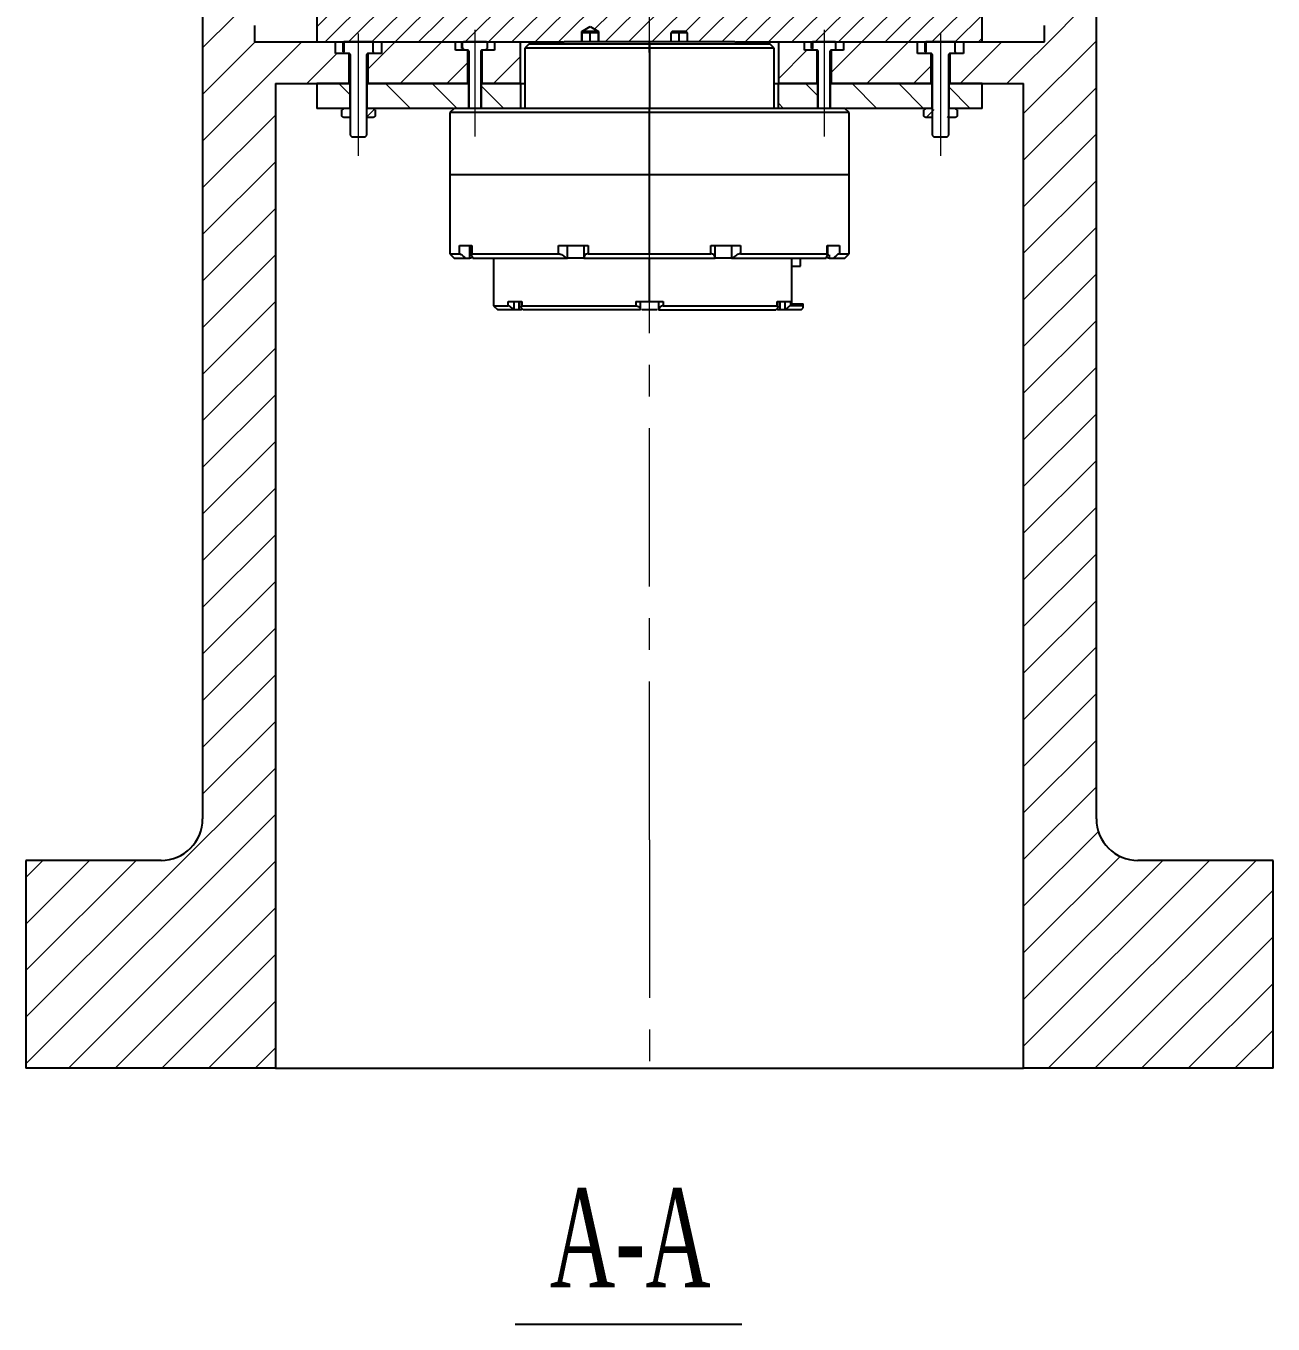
# Model space of a CAD drawing. Header units: millimetres. Extents: x 2 to 1187, y 2 to 839.
# Drawn here: x 627.4 to 747.4, y 493.3 to 618.3 of the extents above; entities that cross this region are included whole.
import ezdxf

# ---------------------------------------------------------------- set-up
doc = ezdxf.new("R2010")
doc.units = ezdxf.units.MM
doc.linetypes.add('CENTERX2', pattern=[20.32, 12.7, -2.54, 2.54, -2.54])
doc.styles.add('SLDTEXTSTYLE2', font='TXT', dxfattribs={"width": 0.605, "bigfont": 'bigfont'})

# ---------------------------------------------------------------- blocks, each defined once
blk = doc.blocks.new('SW_HATCH_0')
at = {"color": 0, "linetype": 'Continuous', "lineweight": 18}
for p, q in [((-0.66, 256.76), (-0.54, 256.64)), ((3.83, 256.76), (3.95, 256.64)), ((8.32, 256.76), (8.44, 256.64)), ((12.81, 256.76), (12.93, 256.64)), ((17.3, 256.76), (17.42, 256.64)), ((53.22, 256.76), (53.34, 256.64)), ((57.71, 256.76), (57.83, 256.64)), ((62.2, 256.76), (62.32, 256.64)), ((66.69, 256.76), (66.81, 256.64)), ((71.18, 256.76), (71.3, 256.64)), ((-7, 254.11), (-6.88, 253.99)), ((19.88, 254.18), (20, 254.06)), ((52, 253.49), (52.12, 253.37)), ((78.88, 253.55), (79, 253.43)), ((6.13, 250.84), (4, 248.71)), ((8.37, 250.84), (5.57, 248.04)), ((10.1, 250.33), (7.82, 248.04)), ((12.86, 250.84), (11.48, 249.45)), ((15.11, 250.84), (12, 247.73)), ((17.35, 250.84), (12.14, 245.63)), ((19.6, 250.84), (12.47, 243.72)), ((23.42, 250.64), (26, 248.06)), ((26.53, 251.04), (26.41, 250.92)), ((31.02, 251.04), (30.9, 250.92)), ((35.51, 251.04), (35.39, 250.92)), ((36.49, 251.04), (36.61, 250.92)), ((40.98, 251.04), (41.1, 250.92)), ((45.47, 251.04), (45.59, 250.92)), ((46.06, 250.44), (49.88, 246.63)), ((53.27, 250.84), (52, 249.57)), ((55.52, 250.84), (52, 247.32)), ((57.76, 250.84), (52, 245.08)), ((60.01, 250.84), (52, 242.83)), ((62.25, 250.84), (52, 240.59)), ((64.5, 250.84), (62.87, 249.21)), ((66.74, 250.84), (63.94, 248.04)), ((-7, 249.62), (-6.88, 249.5)), ((20, 249), (14.52, 243.52)), ((68, 249.85), (66.19, 248.04)), ((78.88, 249.06), (79, 248.94)), ((-14.39, 248.04), (-14.27, 247.92)), ((-9.9, 248.04), (-9.78, 247.92)), ((10.61, 248.59), (10.06, 248.04)), ((22.12, 247.45), (24.93, 244.64)), ((20, 246.75), (16.77, 243.52)), ((22.12, 246.63), (22, 246.51)), ((49.88, 246.63), (49.98, 246.52)), ((60, 246.34), (52, 238.34)), ((-16, 245.15), (-15.88, 245.03)), ((46, 246.02), (47.38, 244.64)), ((6.06, 244.04), (5.66, 243.64)), ((10.55, 244.04), (10.15, 243.64)), ((19.2, 243.71), (19.01, 243.52)), ((60, 244.1), (52, 236.1)), ((78.88, 244.57), (79, 244.45)), ((12.42, 243.66), (12.28, 243.52)), ((22.12, 242.96), (26, 239.08)), ((25.9, 243.67), (26, 243.57)), ((48.58, 243.44), (49.88, 242.14)), ((-17.38, 242.04), (-17.26, 241.92)), ((4.06, 242.04), (3.6, 241.58)), ((8.55, 242.04), (7.55, 241.04)), ((17.65, 242.16), (12, 236.51)), ((15.41, 242.16), (12, 238.75)), ((13.16, 242.16), (12, 241)), ((19.2, 241.46), (13.18, 235.44)), ((22.12, 242.14), (22, 242.02)), ((46, 241.53), (49.88, 237.65)), ((49.88, 242.14), (50, 242.02)), ((59.71, 241.56), (53.59, 235.44)), ((-20, 240.17), (-19.88, 240.05)), ((20, 240.02), (15.42, 235.44)), ((78.88, 240.08), (79, 239.96)), ((20, 237.77), (17.67, 235.44)), ((22.12, 237.65), (22, 237.53)), ((22.12, 238.47), (26.47, 234.12)), ((49.88, 237.65), (50, 237.53)), ((58.85, 238.45), (55.83, 235.44)), ((46, 237.04), (49.88, 233.16)), ((60, 237.36), (59.42, 236.78)), ((-20, 235.68), (-19.88, 235.56)), ((12.8, 235.06), (12.78, 235.04)), ((20, 235.53), (19.91, 235.44)), ((29.04, 236.04), (33.04, 232.04)), ((33.53, 236.04), (35.39, 234.18)), ((38.02, 236.04), (42.02, 232.04)), ((42.51, 236.04), (46.51, 232.04)), ((78.88, 235.59), (79, 235.47)), ((22.12, 233.98), (24.06, 232.04)), ((12.8, 232.82), (10.02, 230.04)), ((27.27, 233.32), (28.55, 232.04)), ((36.61, 232.96), (37.53, 232.04)), ((16.51, 232.04), (14.51, 230.04)), ((21, 232.04), (19, 230.04)), ((25.49, 232.04), (23.49, 230.04)), ((29.98, 232.04), (27.98, 230.04)), ((34.47, 232.04), (32.47, 230.04)), ((38.96, 232.04), (36.96, 230.04)), ((43.45, 232.04), (41.45, 230.04)), ((47.94, 232.04), (45.94, 230.04)), ((52.43, 232.04), (50.43, 230.04)), ((56.92, 232.04), (54.92, 230.04)), ((-20, 231.19), (-19.88, 231.07)), ((60, 230.62), (59.41, 230.04)), ((78.88, 231.1), (79, 230.98)), ((-20, 226.7), (-19.88, 226.58)), ((78.88, 226.61), (79, 226.49)), ((-20, 222.21), (-19.88, 222.09)), ((11, 222.04), (10.1, 221.14)), ((15.49, 222.04), (13.49, 220.04)), ((19.98, 222.04), (17.98, 220.04)), ((24.47, 222.04), (23.63, 221.19)), ((28.96, 222.04), (26.96, 220.04)), ((33.45, 222.04), (31.45, 220.04)), ((37.94, 222.04), (35.94, 220.04)), ((42.43, 222.04), (40.43, 220.04)), ((46.92, 222.04), (44.92, 220.04)), ((51.41, 222.04), (49.41, 220.04)), ((55.9, 222.04), (53.9, 220.04)), ((60, 221.64), (58.39, 220.04)), ((78.88, 222.12), (79, 222)), ((27.08, 220.04), (37.08, 210.04)), ((31.57, 220.04), (41.57, 210.04)), ((36.06, 220.04), (47.46, 208.64)), ((40.55, 220.04), (49.88, 210.71)), ((45.04, 220.04), (49.88, 215.2)), ((49.53, 220.04), (49.88, 219.69)), ((12.8, 219.35), (12.49, 219.04)), ((23.12, 219.5), (32.59, 210.04)), ((-20, 217.72), (-19.88, 217.6)), ((78.88, 217.63), (79, 217.51)), ((12.74, 217.04), (12, 216.3)), ((16.83, 216.64), (12, 211.81)), ((14.58, 216.64), (12, 214.06)), ((19.07, 216.64), (12.35, 209.92)), ((57.24, 216.64), (52, 211.4)), ((54.99, 216.64), (52, 213.64)), ((52.75, 216.64), (52, 215.89)), ((59.49, 216.64), (59.2, 216.35)), ((20, 215.32), (14.6, 209.92)), ((22.12, 215.2), (22, 215.08)), ((22.12, 216.01), (28.1, 210.04)), ((49.88, 215.2), (50, 215.08)), ((58.89, 216.04), (52, 209.15)), ((60, 214.91), (52, 206.91)), ((-20, 213.23), (-19.88, 213.11)), ((20, 213.08), (16.84, 209.92)), ((60, 212.66), (52, 204.66)), ((78.88, 213.14), (79, 213.02)), ((22.12, 211.52), (25.01, 208.64)), ((-16.93, 210.16), (-16.81, 210.04)), ((4.49, 211.04), (3.6, 210.15)), ((8.98, 211.04), (7.98, 210.04)), ((19.2, 210.03), (19.09, 209.92)), ((22.12, 210.71), (22, 210.59)), ((49.88, 210.71), (50, 210.59)), ((60, 210.42), (52, 202.42)), ((-16, 209.23), (-15.88, 209.11)), ((7.69, 209.75), (6.68, 208.73)), ((12.14, 209.71), (11.11, 208.67)), ((12.25, 209.82), (12.17, 209.74)), ((16.68, 209.76), (15.67, 208.75)), ((6.38, 208.44), (5.98, 208.04)), ((10.87, 208.44), (10.47, 208.04)), ((17.73, 208.56), (12, 202.83)), ((15.48, 208.56), (12, 205.08)), ((13.24, 208.56), (12, 207.32)), ((19.2, 207.79), (12, 200.59)), ((19.98, 208.57), (19.55, 208.14)), ((25.93, 207.72), (26, 207.64)), ((60, 208.17), (52, 200.17)), ((78.88, 208.65), (79, 208.53)), ((20, 206.34), (12, 198.34)), ((22.12, 206.22), (22, 206.1)), ((22.12, 207.03), (26, 203.15)), ((48.66, 207.44), (49.88, 206.22)), ((49.88, 206.22), (50, 206.1)), ((46, 205.61), (49.86, 201.74)), ((60, 205.93), (52, 197.93)), ((-16, 204.74), (-15.88, 204.62)), ((-15.42, 204.16), (-15.3, 204.04)), ((-10.93, 204.16), (-10.81, 204.04)), ((20, 204.1), (12, 196.1)), ((78.88, 204.16), (79, 204.04)), ((22.12, 202.54), (23.22, 201.44)), ((60, 203.68), (52, 195.68)), ((20, 201.85), (12, 193.85)), ((22.12, 201.73), (22, 201.61)), ((49.88, 201.73), (50, 201.61)), ((60, 201.44), (52, 193.44)), ((-7, 200.23), (-6.88, 200.11)), ((26.04, 201.16), (25.92, 201.04)), ((30.53, 201.16), (30.41, 201.04)), ((35.02, 201.16), (34.9, 201.04)), ((36.98, 201.16), (37.1, 201.04)), ((41.47, 201.16), (41.59, 201.04)), ((45.96, 201.16), (46.08, 201.04)), ((20, 199.61), (12, 191.61)), ((60, 199.19), (52, 191.19)), ((78.88, 199.67), (79, 199.55)), ((20, 197.36), (12, 189.36)), ((60, 196.95), (52, 188.95)), ((-7, 195.74), (-6.88, 195.62)), ((20, 195.11), (12, 187.11)), ((78.88, 195.18), (79, 195.06)), ((60, 194.7), (52, 186.7)), ((20, 192.87), (12, 184.87)), ((60, 192.46), (52, 184.46)), ((-7, 191.25), (-6.88, 191.13)), ((20, 190.62), (12, 182.62)), ((60, 190.21), (52, 182.21)), ((78.88, 190.69), (79, 190.57)), ((20, 188.38), (12, 180.38)), ((60, 187.97), (52, 179.97)), ((-7, 186.76), (-6.88, 186.64)), ((20, 186.13), (12, 178.13)), ((60, 185.72), (52, 177.72)), ((78.88, 186.2), (79, 186.08)), ((20, 183.89), (4, 167.89)), ((60, 183.48), (48, 171.48)), ((-7, 182.27), (-6.88, 182.15)), ((20, 181.64), (2, 163.64)), ((60, 181.23), (48, 169.23)), ((78.88, 181.71), (79, 181.59)), ((20, 179.4), (3.44, 162.84)), ((60, 178.99), (48, 166.99)), ((-7, 177.78), (-6.88, 177.66)), ((10.7, 176.84), (4, 170.13)), ((8.46, 176.84), (4, 172.38)), ((6.21, 176.84), (4, 174.62)), ((20, 177.15), (5.69, 162.84)), ((21.93, 176.84), (7.93, 162.84)), ((24.18, 176.84), (22.98, 175.64)), ((28.67, 176.84), (27.47, 175.64)), ((33.16, 176.84), (31.96, 175.64)), ((37.65, 176.84), (36.45, 175.64)), ((42.14, 176.84), (40.94, 175.64)), ((46.63, 176.84), (45.43, 175.64)), ((66.83, 176.84), (48, 158.01)), ((64.59, 176.84), (48, 160.25)), ((62.34, 176.84), (48, 162.5)), ((60.1, 176.84), (48, 164.74)), ((51.12, 176.84), (50, 175.72)), ((78.06, 176.84), (77, 175.78)), ((78.88, 177.22), (79, 177.1)), ((-5, 175.78), (-4.06, 174.84)), ((22.98, 175.64), (10.18, 162.84)), ((68, 175.76), (48, 155.76)), ((49.92, 175.64), (48, 173.72)), ((50, 175.72), (49.92, 175.64)), ((75.77, 175.84), (76.77, 174.84)), ((-4.77, 174.84), (-7, 172.61)), ((24, 174.42), (12.42, 162.84)), ((76.06, 174.84), (76, 174.78)), ((68, 173.52), (57.32, 162.84)), ((79, 173.29), (76, 170.29)), ((24, 172.17), (14.67, 162.84)), ((68, 171.27), (59.57, 162.84)), ((-4, 171.11), (-7, 168.11)), ((24, 169.93), (16, 161.93)), ((68, 169.03), (61.81, 162.84)), ((79, 168.8), (76, 165.8)), ((24, 167.68), (16, 159.68)), ((-4, 166.62), (-7, 163.62)), ((2.95, 166.84), (2, 165.89)), ((68.06, 166.84), (64.06, 162.84)), ((70, 166.54), (66.3, 162.84)), ((24, 165.44), (16, 157.44)), ((70, 164.29), (68.55, 162.84)), ((79, 164.31), (76, 161.31)), ((24, 163.19), (16, 155.19)), ((-4, 162.13), (-7, 159.13)), ((56, 161.52), (48, 153.52)), ((24, 160.95), (16, 152.95)), ((56, 159.27), (48, 151.27)), ((79, 159.82), (76, 156.82)), ((-4, 157.64), (-7, 154.64)), ((24, 158.7), (16, 150.7)), ((24, 156.46), (16, 148.46)), ((56, 157.03), (48, 149.03)), ((79, 155.33), (76, 152.33)), ((24, 154.21), (16, 146.21)), ((56, 154.78), (48, 146.78)), ((-4, 153.15), (-7, 150.15)), ((56, 152.54), (48, 144.54)), ((24, 151.97), (16, 143.97)), ((56, 150.29), (48, 142.29)), ((79, 150.84), (76, 147.84)), ((24, 149.72), (16, 141.72)), ((-4, 148.66), (-7, 145.66)), ((24, 147.48), (16, 139.48)), ((56, 148.05), (48, 140.05)), ((79, 146.35), (76, 143.35)), ((24, 145.23), (16, 137.23)), ((56, 145.8), (48, 137.8)), ((-4, 144.17), (-7, 141.17)), ((24, 142.99), (16, 134.99)), ((56, 143.56), (48, 135.56)), ((56, 141.31), (48, 133.31)), ((79, 141.86), (76, 138.86)), ((24, 140.74), (16, 132.74)), ((-4, 139.68), (-7, 136.68)), ((56, 139.07), (48, 131.07)), ((24, 138.5), (16, 130.5)), ((24, 136.25), (16, 128.25)), ((56, 136.82), (48, 128.82)), ((79, 137.37), (76, 134.37)), ((-4, 135.19), (-7, 132.19)), ((24, 134.01), (16, 126.01)), ((56, 134.58), (48, 126.58)), ((79, 132.88), (76, 129.88)), ((24, 131.76), (16, 123.76)), ((56, 132.33), (48, 124.33)), ((-4, 130.7), (-7, 127.7)), ((56, 130.09), (48, 122.09)), ((24, 129.52), (16, 121.52)), ((56, 127.84), (48, 119.84)), ((79, 128.39), (76, 125.39)), ((24, 127.27), (16, 119.27)), ((-4, 126.21), (-7, 123.21)), ((24, 125.03), (16, 117.03)), ((56, 125.6), (48, 117.6)), ((79, 123.9), (76, 120.9)), ((24, 122.78), (16, 114.78)), ((56, 123.35), (48, 115.35)), ((-4, 121.72), (-7, 118.72)), ((24, 120.54), (16, 112.54)), ((56, 121.11), (48, 113.11)), ((56, 118.86), (48, 110.86)), ((79, 119.41), (76, 116.41)), ((24, 118.29), (4, 98.29)), ((-4, 117.23), (-7, 114.23)), ((56, 116.62), (48, 108.62)), ((24, 116.05), (4.79, 96.84)), ((24, 113.8), (7.04, 96.84)), ((56, 114.37), (48, 106.37)), ((79, 114.92), (76, 111.92)), ((-4, 112.74), (-7, 109.74)), ((24, 111.56), (9.28, 96.84)), ((56, 112.13), (40.71, 96.84)), ((4.92, 110.44), (2, 107.52)), ((2.68, 110.44), (2, 109.76)), ((7.17, 110.44), (3.17, 106.44)), ((13.9, 110.44), (4, 100.54)), ((11.66, 110.44), (4, 102.78)), ((9.41, 110.44), (4, 105.03)), ((56.56, 110.44), (42.96, 96.84)), ((58.8, 110.44), (45.2, 96.84)), ((61.05, 110.44), (47.45, 96.84)), ((63.29, 110.44), (49.69, 96.84)), ((65.54, 110.44), (51.94, 96.84)), ((67.78, 110.44), (54.18, 96.84)), ((70, 110.41), (56.43, 96.84)), ((79, 110.43), (76, 107.43)), ((24, 109.31), (11.53, 96.84)), ((-4, 108.25), (-5.2, 107.06)), ((70, 108.17), (68.27, 106.44)), ((-6, 106.26), (-7, 105.25)), ((24, 107.07), (13.77, 96.84)), ((68, 106.17), (58.67, 96.84)), ((79, 105.94), (76, 102.94)), ((-4, 103.76), (-7, 100.76)), ((24.02, 104.84), (16.02, 96.84)), ((26.26, 104.84), (18.26, 96.84)), ((28.51, 104.84), (20.51, 96.84)), ((30.75, 104.84), (22.75, 96.84)), ((33, 104.84), (25, 96.84)), ((35.24, 104.84), (27.24, 96.84)), ((37.49, 104.84), (30.72, 98.07)), ((39.73, 104.84), (31.73, 96.84)), ((41.98, 104.84), (33.98, 96.84)), ((44.22, 104.84), (36.22, 96.84)), ((46.47, 104.84), (39.47, 97.84)), ((68, 103.92), (60.92, 96.84)), ((68, 101.68), (63.16, 96.84)), ((79, 101.45), (76, 98.45)), ((-4, 99.27), (-7, 96.27)), ((68, 99.43), (65.41, 96.84)), ((75.99, 98.44), (70.39, 92.84)), ((2.55, 96.84), (-7, 87.29)), ((-1.94, 96.84), (-7, 91.78)), ((11.53, 96.84), (8.9, 94.21)), ((16.02, 96.84), (12.02, 92.84)), ((56.43, 96.84), (53.48, 93.89)), ((60.92, 96.84), (56.92, 92.84)), ((69.9, 96.84), (65.9, 92.84)), ((68, 97.19), (67.65, 96.84)), ((79, 96.96), (72, 89.96)), ((5.92, 95.72), (3.04, 92.84)), ((23.6, 95.44), (21, 92.84)), ((51.14, 96.04), (48.4, 93.3)), ((18.52, 94.85), (16.51, 92.84)), ((63.1, 94.53), (61.41, 92.84)), ((6.1, 92.84), (7.2, 91.74)), ((10.59, 92.84), (12.99, 90.44)), ((15.08, 92.84), (17.48, 90.44)), ((19.8, 92.61), (21.97, 90.44)), ((51, 92.84), (52.2, 91.64)), ((55.49, 92.84), (57.89, 90.44)), ((59.98, 92.84), (62.38, 90.44)), ((64.8, 92.51), (66.87, 90.44)), ((79, 92.47), (72, 85.47)), ((4, 90.45), (4.01, 90.44)), ((9.54, 90.36), (8.76, 89.59)), ((48.4, 90.95), (48.91, 90.44)), ((63.34, 90.28), (62.62, 89.56)), ((0, 89.8), (-7, 82.8)), ((79, 87.98), (72, 80.98)), ((0, 85.31), (-7, 78.31)), ((79, 83.49), (72, 76.49)), ((0, 80.82), (-7, 73.82)), ((79, 79), (72, 72)), ((0, 76.33), (-7, 69.33)), ((79, 74.51), (72, 67.51)), ((0, 71.84), (-7, 64.84)), ((79, 70.02), (72, 63.02)), ((0, 67.35), (-7, 60.35)), ((79, 65.53), (72, 58.53)), ((0, 62.86), (-7, 55.86)), ((79, 61.04), (72, 54.04)), ((0, 58.37), (-7, 51.37)), ((79, 56.55), (72, 49.55)), ((0, 53.88), (-7, 46.88)), ((79, 52.06), (72, 45.06)), ((0, 49.39), (-7, 42.39)), ((79, 47.57), (72, 40.57)), ((0, 44.9), (-7, 37.9)), ((79, 43.08), (72, 36.08)), ((0, 40.41), (-7, 33.41)), ((79, 38.59), (72, 31.59)), ((0, 35.92), (-7, 28.92)), ((79, 34.1), (72, 27.1)), ((0, 31.43), (-7, 24.43)), ((79, 29.61), (72, 22.61)), ((0, 26.94), (-24, 2.94)), ((79, 25.12), (72, 18.12)), ((0, 22.45), (-24, -1.55)), ((79.19, 20.82), (72, 13.63)), ((-13.39, 18.04), (-24, 7.43)), ((-17.88, 18.04), (-24, 11.92)), ((-22.37, 18.04), (-24, 16.41)), ((0, 17.96), (-19.92, -1.96)), ((81.29, 18.42), (72, 9.14)), ((89.88, 18.04), (72, 0.16)), ((85.39, 18.04), (72, 4.65)), ((94.37, 18.04), (74.37, -1.96)), ((96, 15.18), (78.86, -1.96)), ((0, 13.47), (-15.43, -1.96)), ((96, 10.69), (83.35, -1.96)), ((0, 8.98), (-10.94, -1.96)), ((96, 6.2), (87.84, -1.96)), ((0, 4.49), (-6.45, -1.96)), ((96, 1.71), (92.33, -1.96)), ((0, 0), (-1.96, -1.96))]:
    blk.add_line(p, q, dxfattribs=at)

msp = doc.modelspace()

# ---------------------------------------------------------------- linework, layer by layer
at = {"color": 7, "linetype": 'Continuous', "lineweight": 25}
for p, q in [((644.404446, 696.764627), (644.404446, 541.964627)), ((730.404446, 541.964627), (730.404446, 696.764627)), ((655.404446, 626.364627), (655.404446, 616.764627)), ((719.404446, 616.764627), (719.404446, 626.364627)), ((649.404446, 618.364627), (649.404446, 616.764627)), ((680.904446, 617.764627), (681.704446, 618.245315)), ((681.024446, 617.764627), (680.904446, 617.644627)), ((680.904446, 616.774627), (680.904446, 617.764627)), ((680.904446, 617.764627), (681.024446, 617.764627)), ((680.904446, 617.644627), (680.904446, 616.764627)), ((681.704446, 618.245315), (682.504446, 617.764627)), ((681.704446, 617.644627), (681.704446, 617.764627)), ((681.704446, 616.764627), (681.704446, 617.644627)), ((682.504446, 617.644627), (682.384446, 617.764627)), ((682.384446, 617.764627), (682.504446, 617.764627)), ((682.504446, 617.764627), (682.504446, 616.774627)), ((682.504446, 616.764627), (682.504446, 617.644627)), ((689.574446, 617.764627), (689.454446, 617.644627)), ((689.454446, 617.644627), (689.454446, 616.764627)), ((690.254446, 617.644627), (690.254446, 617.764627)), ((690.254446, 616.764627), (690.254446, 617.644627)), ((691.054446, 617.644627), (690.934446, 617.764627)), ((691.054446, 616.764627), (691.054446, 617.644627)), ((725.404446, 616.764627), (725.404446, 618.364627)), ((649.404446, 616.764627), (657.177846, 616.764627)), ((655.404446, 616.764627), (679.134442, 616.764627)), ((657.187846, 616.754627), (657.177846, 616.764627)), ((657.187846, 615.644627), (657.187846, 616.754627)), ((657.967634, 616.754627), (657.187846, 616.754627)), ((657.917577, 615.804627), (657.917577, 616.639584)), ((657.994258, 616.758745), (658.004446, 616.764627)), ((657.994258, 616.758745), (657.994258, 615.804627)), ((660.804446, 616.764627), (658.004446, 616.764627)), ((660.804446, 616.764627), (660.814634, 616.758745)), ((660.814634, 615.804627), (660.814634, 616.758745)), ((661.621046, 616.754627), (660.814634, 616.754627)), ((661.631046, 616.764627), (661.621046, 616.754627)), ((661.621046, 616.754627), (661.621046, 615.644627)), ((661.631046, 616.764627), (668.724246, 616.764627)), ((668.734246, 616.754627), (668.724246, 616.764627)), ((668.734246, 615.964627), (668.734246, 616.754627)), ((669.487125, 616.754627), (668.734246, 616.754627)), ((669.33913, 616.666379), (669.390838, 616.699035)), ((669.33913, 616.124627), (669.33913, 616.666379)), ((669.390838, 616.124627), (669.33913, 616.124627)), ((669.390838, 616.699035), (669.504446, 616.764627)), ((669.390838, 616.699035), (669.390838, 616.124627)), ((669.504446, 616.124627), (669.390838, 616.124627)), ((671.704446, 616.764627), (669.504446, 616.764627)), ((669.504446, 615.964627), (669.504446, 616.124627)), ((671.704446, 616.764627), (671.818054, 616.699035)), ((671.818054, 616.124627), (671.704446, 616.124627)), ((671.704446, 616.124627), (671.704446, 615.964627)), ((672.474646, 616.754627), (671.721766, 616.754627)), ((671.818054, 616.124627), (671.818054, 616.699035)), ((672.484646, 616.764627), (672.474646, 616.754627)), ((672.474646, 616.754627), (672.474646, 615.964627)), ((672.484646, 616.764627), (675.004446, 616.764627)), ((675.004446, 612.764627), (675.004446, 616.764627)), ((675.804446, 616.564627), (675.404446, 616.164627)), ((675.404446, 616.164627), (675.404446, 610.364627)), ((679.204446, 616.764627), (679.004446, 616.564627)), ((687.404446, 616.564627), (687.404446, 616.764627)), ((687.404446, 616.564627), (687.404446, 616.164627)), ((687.404446, 615.764627), (687.404446, 616.564627)), ((687.404446, 616.164627), (687.404446, 610.364627)), ((695.804446, 616.564627), (695.604446, 616.764627)), ((695.67445, 616.764627), (719.404446, 616.764627)), ((699.404446, 616.164627), (699.004446, 616.564627)), ((699.404446, 610.364627), (699.404446, 616.164627)), ((699.804446, 616.764627), (699.804446, 612.764627)), ((699.804446, 616.764627), (702.324246, 616.764627)), ((702.334246, 616.754627), (702.324246, 616.764627)), ((703.087125, 616.754627), (702.334246, 616.754627)), ((702.334246, 615.964627), (702.334246, 616.754627)), ((702.992797, 616.666379), (703.077564, 616.749107)), ((702.992797, 616.124627), (702.992797, 616.666379)), ((703.077564, 616.124627), (702.992797, 616.124627)), ((703.077564, 616.749107), (703.104446, 616.764627)), ((703.077564, 616.749107), (703.077564, 616.124627)), ((703.104446, 616.124627), (703.077564, 616.124627)), ((705.304446, 616.764627), (703.104446, 616.764627)), ((703.104446, 615.964627), (703.104446, 616.124627)), ((705.304446, 616.764627), (705.331328, 616.749106)), ((705.331328, 616.124627), (705.304446, 616.124627)), ((705.304446, 616.124627), (705.304446, 615.964627)), ((706.074646, 616.754627), (705.321766, 616.754627)), ((705.331328, 616.124627), (705.331328, 616.749106)), ((706.084646, 616.764627), (706.074646, 616.754627)), ((706.074646, 616.754627), (706.074646, 615.964627)), ((706.084646, 616.764627), (713.177846, 616.764627)), ((713.187846, 616.754627), (713.177846, 616.764627)), ((713.187846, 615.644627), (713.187846, 616.754627)), ((713.967634, 616.754627), (713.187846, 616.754627)), ((713.917577, 615.804627), (713.917577, 616.639584)), ((713.994258, 616.758745), (714.004446, 616.764627)), ((713.994258, 616.758745), (713.994258, 615.804627)), ((716.804446, 616.764627), (714.004446, 616.764627)), ((716.804446, 616.764627), (716.814634, 616.758745)), ((716.814634, 615.804627), (716.814634, 616.758745)), ((717.621046, 616.754627), (716.814634, 616.754627)), ((717.631046, 616.764627), (717.621046, 616.754627)), ((717.621046, 616.754627), (717.621046, 615.644627)), ((717.631046, 616.764627), (725.404446, 616.764627)), ((658.504446, 615.644627), (657.187846, 615.644627)), ((657.994258, 615.804627), (657.917577, 615.804627)), ((658.004446, 615.804627), (657.994258, 615.804627)), ((658.004446, 615.644627), (658.004446, 615.804627)), ((658.524446, 615.644627), (658.004446, 615.644627)), ((658.504446, 612.764627), (658.504446, 615.644627)), ((658.604446, 615.564627), (658.604446, 607.800627)), ((660.204446, 607.800627), (660.204446, 615.564627)), ((660.804446, 615.644627), (660.284446, 615.644627)), ((660.304446, 615.644627), (660.304446, 612.764627)), ((661.621046, 615.644627), (660.304446, 615.644627)), ((660.814634, 615.804627), (660.804446, 615.804627)), ((660.804446, 615.804627), (660.804446, 615.644627)), ((669.924446, 615.964627), (668.734246, 615.964627)), ((669.964446, 615.964627), (669.504446, 615.964627)), ((669.924446, 612.764627), (669.924446, 615.964627)), ((670.004446, 615.924627), (670.004446, 610.364627)), ((671.204446, 610.364627), (671.204446, 615.924627)), ((671.704446, 615.964627), (671.244446, 615.964627)), ((671.284446, 615.964627), (671.284446, 612.764627)), ((672.474646, 615.964627), (671.284446, 615.964627)), ((703.524446, 615.964627), (702.334246, 615.964627)), ((703.564446, 615.964627), (703.104446, 615.964627)), ((703.524446, 612.764627), (703.524446, 615.964627)), ((703.604446, 615.924627), (703.604446, 610.364627)), ((704.804446, 610.364627), (704.804446, 615.924627)), ((705.304446, 615.964627), (704.844446, 615.964627)), ((704.884446, 615.964627), (704.884446, 612.764627)), ((706.074646, 615.964627), (704.884446, 615.964627)), ((714.504446, 615.644627), (713.187846, 615.644627)), ((713.994258, 615.804627), (713.917577, 615.804627)), ((714.004446, 615.804627), (713.994258, 615.804627)), ((714.004446, 615.644627), (714.004446, 615.804627)), ((714.524446, 615.644627), (714.004446, 615.644627)), ((714.504446, 612.764627), (714.504446, 615.644627)), ((714.604446, 615.564627), (714.604446, 607.800627)), ((716.204446, 607.800627), (716.204446, 615.564627)), ((716.804446, 615.644627), (716.284446, 615.644627)), ((716.304446, 615.644627), (716.304446, 612.764627)), ((717.621046, 615.644627), (716.304446, 615.644627)), ((716.814634, 615.804627), (716.804446, 615.804627)), ((716.804446, 615.804627), (716.804446, 615.644627)), ((651.404446, 612.764627), (651.404446, 517.964627)), ((651.404446, 612.764627), (658.504446, 612.764627)), ((655.404446, 612.764627), (655.404446, 610.364627)), ((658.604446, 612.764627), (655.404446, 612.764627)), ((658.604446, 610.374627), (658.604446, 612.764627)), ((660.204446, 612.764627), (660.204446, 610.374627)), ((669.994446, 612.764627), (660.204446, 612.764627)), ((660.304446, 612.764627), (669.924446, 612.764627)), ((670.004446, 612.754627), (669.994446, 612.764627)), ((670.004446, 612.764627), (669.994446, 612.764627)), ((670.004446, 610.364627), (670.004446, 612.754627)), ((671.214446, 612.764627), (671.204446, 612.754627)), ((671.214446, 612.764627), (671.204446, 612.764627)), ((671.204446, 612.754627), (671.204446, 610.364627)), ((675.004446, 612.764627), (671.214446, 612.764627)), ((671.284446, 612.764627), (675.004446, 612.764627)), ((675.004446, 612.764627), (675.004446, 610.364627)), ((675.004446, 612.764627), (675.404446, 612.764627)), ((699.404446, 612.764627), (699.804446, 612.764627)), ((699.804446, 610.364627), (699.804446, 612.764627)), ((703.594446, 612.764627), (699.804446, 612.764627)), ((699.804446, 612.764627), (703.524446, 612.764627)), ((703.604446, 612.754627), (703.594446, 612.764627)), ((703.604446, 612.764627), (703.594446, 612.764627)), ((703.604446, 610.364627), (703.604446, 612.754627)), ((704.814446, 612.764627), (704.804446, 612.754627)), ((704.814446, 612.764627), (704.804446, 612.764627)), ((704.804446, 612.754627), (704.804446, 610.364627)), ((714.604446, 612.764627), (704.814446, 612.764627)), ((704.884446, 612.764627), (714.504446, 612.764627)), ((714.604446, 610.374627), (714.604446, 612.764627)), ((716.204446, 612.764627), (716.204446, 610.374627)), ((719.404446, 612.764627), (716.204446, 612.764627)), ((716.304446, 612.764627), (723.404446, 612.764627)), ((719.404446, 610.364627), (719.404446, 612.764627)), ((723.404446, 517.964627), (723.404446, 612.764627)), ((658.594446, 610.364627), (655.404446, 610.364627)), ((658.004446, 610.364627), (657.787865, 610.239584)), ((657.787865, 609.60967), (657.787865, 610.239584)), ((658.604446, 610.364627), (658.004446, 610.364627)), ((658.594446, 610.364627), (658.604446, 610.374627)), ((658.604446, 610.364627), (658.604446, 610.354467)), ((660.204446, 610.374627), (660.214446, 610.364627)), ((660.204446, 610.354467), (660.204446, 610.364627)), ((660.804446, 610.364627), (660.204446, 610.364627)), ((668.534442, 610.364627), (660.214446, 610.364627)), ((661.021027, 610.239584), (660.804446, 610.364627)), ((661.021027, 610.239584), (661.021027, 609.60967)), ((668.604446, 610.364627), (668.204446, 609.964627)), ((668.204446, 609.964627), (668.204446, 603.964627)), ((687.404446, 609.964627), (687.404446, 610.364627)), ((687.404446, 603.964627), (687.404446, 609.964627)), ((706.604446, 609.964627), (706.204446, 610.364627)), ((714.594446, 610.364627), (706.27445, 610.364627)), ((706.604446, 603.964627), (706.604446, 609.964627)), ((714.004446, 610.364627), (713.787865, 610.239584)), ((713.787865, 609.60967), (713.787865, 610.239584)), ((714.604446, 610.364627), (714.004446, 610.364627)), ((714.594446, 610.364627), (714.604446, 610.374627)), ((714.604446, 610.364627), (714.604446, 610.354467)), ((714.744446, 610.205907), (714.744446, 610.256438)), ((716.204446, 610.374627), (716.214446, 610.364627)), ((716.204446, 610.354467), (716.204446, 610.364627)), ((716.804446, 610.364627), (716.204446, 610.364627)), ((719.404446, 610.364627), (716.214446, 610.364627)), ((717.021027, 610.239584), (716.804446, 610.364627)), ((717.021027, 610.239584), (717.021027, 609.60967)), ((658.004446, 609.484627), (657.787865, 609.60967)), ((658.604446, 609.484627), (658.004446, 609.484627)), ((660.204446, 609.484627), (660.167499, 609.510497)), ((660.804446, 609.484627), (660.204446, 609.484627)), ((661.021027, 609.60967), (660.804446, 609.484627)), ((714.004446, 609.484627), (713.787865, 609.60967)), ((714.604446, 609.484627), (714.004446, 609.484627)), ((716.204446, 609.484627), (716.064446, 609.582656)), ((716.804446, 609.484627), (716.204446, 609.484627)), ((717.021027, 609.60967), (716.804446, 609.484627)), ((658.604446, 607.800627), (658.760446, 607.644627)), ((658.760446, 607.644627), (660.048446, 607.644627)), ((660.048446, 607.644627), (660.204446, 607.800627)), ((714.604446, 607.800627), (714.760446, 607.644627)), ((714.760446, 607.644627), (716.048446, 607.644627)), ((716.048446, 607.644627), (716.204446, 607.800627)), ((668.204455, 603.964627), (668.204455, 596.364626)), ((687.404446, 596.364626), (687.404446, 603.964627)), ((706.604437, 596.364626), (706.604437, 603.964627)), ((668.204455, 596.364626), (668.604451, 595.964627)), ((669.132544, 597.164627), (670.314292, 597.164627)), ((669.132544, 596.364626), (669.132544, 597.164627)), ((670.1115, 595.964627), (670.1115, 597.164627)), ((670.249819, 597.164627), (670.249819, 596.294256)), ((670.314292, 597.164627), (670.314292, 596.364626)), ((678.654227, 597.164627), (681.507221, 597.164627)), ((678.654227, 596.364626), (678.654227, 597.164627)), ((679.524427, 595.964627), (679.524427, 597.164627)), ((681.09457, 597.164627), (681.09457, 595.964627)), ((681.507221, 597.164627), (681.507221, 596.364626)), ((693.30167, 597.164627), (696.154664, 597.164627)), ((693.30167, 596.364626), (693.30167, 597.164627)), ((693.714322, 595.964627), (693.714322, 597.164627)), ((695.284466, 597.164627), (695.284466, 595.964627)), ((696.154664, 597.164627), (696.154664, 596.364626)), ((704.494599, 597.164627), (705.676348, 597.164627)), ((704.494599, 596.364626), (704.494599, 597.164627)), ((704.559073, 596.300464), (704.559073, 597.164627)), ((704.697392, 596.278836), (704.697392, 595.964627)), ((705.676348, 597.164627), (705.676348, 596.364626)), ((706.204441, 595.964627), (706.604437, 596.364626)), ((670.280226, 595.964627), (670.1115, 595.964627)), ((672.404446, 595.964627), (672.404446, 591.364627)), ((687.404446, 591.764627), (687.404446, 595.964627)), ((693.714275, 595.964627), (693.714322, 595.964627)), ((701.108095, 591.564627), (701.108095, 595.964627)), ((701.92444, 595.164627), (701.92444, 595.964627)), ((704.697392, 595.964627), (704.528666, 595.964627)), ((672.404446, 591.364627), (672.804446, 590.964627)), ((673.806551, 591.764627), (675.121619, 591.764627)), ((673.806551, 591.364627), (673.806551, 591.764627)), ((674.369161, 590.964627), (674.369161, 591.764627)), ((674.84009, 591.764627), (674.84009, 590.964627)), ((675.049161, 591.764627), (675.049161, 591.292568)), ((675.121619, 591.764627), (675.121619, 591.364627)), ((686.089377, 591.764627), (686.089377, 591.364627)), ((686.089377, 591.764627), (687.404446, 591.764627)), ((686.524446, 590.964627), (686.524446, 591.764627)), ((687.404446, 591.764627), (688.719514, 591.764627)), ((688.284446, 591.764627), (688.284446, 590.964627)), ((688.719514, 591.764627), (688.719514, 591.364627)), ((699.687273, 591.764627), (701.002341, 591.764627)), ((699.687273, 591.364627), (699.687273, 591.764627)), ((699.759731, 591.292553), (699.759731, 591.764627)), ((699.968802, 590.964627), (699.968802, 591.764627)), ((700.439731, 591.764627), (700.439731, 590.964627)), ((701.002341, 591.364627), (701.002341, 591.764627)), ((702.004446, 590.964627), (702.204446, 591.164627)), ((702.204446, 591.364627), (702.204446, 591.564627)), ((702.204446, 591.164627), (702.204446, 591.364627)), ((674.369161, 590.964627), (674.342972, 590.964627)), ((674.84009, 590.964627), (674.369161, 590.964627)), ((686.524446, 590.964627), (686.523349, 590.964627)), ((688.284446, 590.964627), (688.285543, 590.964627)), ((699.968802, 590.964627), (699.724822, 590.964627)), ((700.439731, 590.964627), (699.968802, 590.964627)), ((700.46592, 590.964627), (700.439731, 590.964627)), ((627.404446, 537.964627), (627.404446, 517.964627)), ((640.404446, 537.964627), (627.404446, 537.964627)), ((747.404446, 537.964627), (734.404446, 537.964627)), ((747.404446, 517.964627), (747.404446, 537.964627)), ((651.404446, 517.964627), (627.404446, 517.964627)), ((651.404446, 517.964627), (723.404446, 517.964627)), ((747.404446, 517.964627), (723.404446, 517.964627))]:
    msp.add_line(p, q, dxfattribs=at)
at = {"color": 7, "linetype": 'CENTERX2', "lineweight": 18, "ltscale": 1.2}
for p, q in [((687.404446, 539.964627), (687.404446, 696.764627)), ((659.404446, 605.800627), (659.404446, 617.564627)), ((670.604446, 617.924627), (670.604446, 607.676827)), ((704.204446, 617.924627), (704.204446, 607.676827)), ((715.404446, 617.564627), (715.404446, 605.800627)), ((687.404446, 539.964627), (687.404446, 515.964627))]:
    msp.add_line(p, q, dxfattribs=at)
at = {"color": 7, "linetype": 'Continuous', "lineweight": 25}
for centre, radius, start, end in [((658.524446, 615.564627), 0.08, 0, 90), ((660.284446, 615.564627), 0.08, 90, 180), ((669.964446, 615.924627), 0.04, 0, 90), ((671.244446, 615.924627), 0.04, 90, 180), ((703.564446, 615.924627), 0.04, 0, 90), ((704.844446, 615.924627), 0.04, 90, 180), ((714.524446, 615.564627), 0.08, 0, 90), ((716.284446, 615.564627), 0.08, 90, 180), ((640.404446, 541.964627), 4, 270, 0), ((734.404446, 541.964627), 4, 180, 270)]:
    msp.add_arc(centre, radius, start, end, dxfattribs=at)
for points in [[(681.704446, 617.644627), (681.599616, 617.644627), (681.389957, 617.644627), (681.125521, 617.644627), (680.940522, 617.644627), (680.916471, 617.644627), (680.904446, 617.644627)], [(681.704446, 617.764627), (681.615341, 617.764627), (681.43713, 617.764627), (681.21236, 617.764627), (681.05511, 617.764627), (681.034667, 617.764627), (681.024446, 617.764627)], [(682.384446, 617.764627), (682.374224, 617.764627), (682.353781, 617.764627), (682.196532, 617.764627), (681.971761, 617.764627), (681.793551, 617.764627), (681.704446, 617.764627)], [(682.504446, 617.644627), (682.492421, 617.644627), (682.46837, 617.644627), (682.283371, 617.644627), (682.018935, 617.644627), (681.809276, 617.644627), (681.704446, 617.644627)], [(690.254446, 617.644627), (690.149616, 617.644627), (689.939957, 617.644627), (689.675521, 617.644627), (689.490522, 617.644627), (689.466471, 617.644627), (689.454446, 617.644627)], [(690.254446, 617.764627), (690.165341, 617.764627), (689.98713, 617.764627), (689.76236, 617.764627), (689.60511, 617.764627), (689.584667, 617.764627), (689.574446, 617.764627)], [(690.934446, 617.764627), (690.924224, 617.764627), (690.903782, 617.764627), (690.746532, 617.764627), (690.521761, 617.764627), (690.343551, 617.764627), (690.254446, 617.764627)], [(691.054446, 617.644627), (691.042421, 617.644627), (691.01837, 617.644627), (690.833371, 617.644627), (690.568935, 617.644627), (690.359276, 617.644627), (690.254446, 617.644627)], [(687.404446, 616.164627), (686.619052, 616.164627), (685.048264, 616.164627), (682.782671, 616.164627), (680.694521, 616.164627), (678.864866, 616.164627), (677.361005, 616.164627), (676.251979, 616.164627), (675.538428, 616.164627), (675.449106, 616.164627), (675.404446, 616.164627)], [(687.404446, 616.564627), (686.645232, 616.564627), (685.126803, 616.564627), (682.93673, 616.564627), (680.918185, 616.564627), (679.149518, 616.564627), (677.695786, 616.564627), (676.623728, 616.564627), (675.933961, 616.564627), (675.847618, 616.564627), (675.804446, 616.564627)], [(687.404446, 616.764627), (686.86776, 616.764627), (685.794388, 616.764627), (684.246233, 616.764627), (682.81933, 616.764627), (681.569066, 616.764627), (680.541428, 616.764627), (679.783594, 616.764627), (679.296, 616.764627), (679.234964, 616.764627), (679.204446, 616.764627)], [(695.604446, 616.764627), (695.573928, 616.764627), (695.512892, 616.764627), (695.025298, 616.764627), (694.267464, 616.764627), (693.239826, 616.764627), (691.989562, 616.764627), (690.562659, 616.764627), (689.014504, 616.764627), (687.941132, 616.764627), (687.404446, 616.764627)], [(699.004446, 616.564627), (698.961274, 616.564627), (698.87493, 616.564627), (698.185164, 616.564627), (697.113106, 616.564627), (695.659374, 616.564627), (693.890707, 616.564627), (691.872162, 616.564627), (689.682089, 616.564627), (688.16366, 616.564627), (687.404446, 616.564627)], [(699.404446, 616.164627), (699.359785, 616.164627), (699.270464, 616.164627), (698.556913, 616.164627), (697.447887, 616.164627), (695.944026, 616.164627), (694.114371, 616.164627), (692.026221, 616.164627), (689.760628, 616.164627), (688.18984, 616.164627), (687.404446, 616.164627)], [(687.404446, 609.964627), (686.566689, 609.964627), (684.891176, 609.964627), (682.420909, 609.964627), (680.035911, 609.964627), (677.776993, 609.964627), (675.682794, 609.964627), (673.789189, 609.964627), (672.128423, 609.964627), (670.729488, 609.964627), (669.614173, 609.964627), (668.809574, 609.964627), (668.299552, 609.964627), (668.236148, 609.964627), (668.204446, 609.964627)], [(687.404446, 610.364627), (686.584143, 610.364627), (684.943536, 610.364627), (682.524733, 610.364627), (680.189422, 610.364627), (677.977565, 610.364627), (675.926995, 610.364627), (674.07284, 610.364627), (672.446674, 610.364627), (671.076883, 610.364627), (669.984804, 610.364627), (669.196967, 610.364627), (668.697571, 610.364627), (668.635487, 610.364627), (668.604446, 610.364627)], [(706.204446, 610.364627), (706.173404, 610.364627), (706.111321, 610.364627), (705.611925, 610.364627), (704.824088, 610.364627), (703.732009, 610.364627), (702.362218, 610.364627), (700.736052, 610.364627), (698.881897, 610.364627), (696.831327, 610.364627), (694.61947, 610.364627), (692.284159, 610.364627), (689.865356, 610.364627), (688.224749, 610.364627), (687.404446, 610.364627)], [(706.604446, 609.964627), (706.572744, 609.964627), (706.50934, 609.964627), (705.999318, 609.964627), (705.194719, 609.964627), (704.079404, 609.964627), (702.680469, 609.964627), (701.019703, 609.964627), (699.126098, 609.964627), (697.031899, 609.964627), (694.772981, 609.964627), (692.387983, 609.964627), (689.917716, 609.964627), (688.242203, 609.964627), (687.404446, 609.964627)], [(687.404446, 603.964627), (686.56669, 603.964627), (684.891177, 603.964627), (682.420911, 603.964627), (680.035914, 603.964627), (677.776997, 603.964627), (675.6828, 603.964627), (673.789195, 603.964627), (672.12843, 603.964627), (670.729496, 603.964627), (669.614181, 603.964627), (668.809582, 603.964627), (668.299561, 603.964627), (668.236157, 603.964627), (668.204455, 603.964627)], [(706.604437, 603.964627), (706.572735, 603.964627), (706.509331, 603.964627), (705.999309, 603.964627), (705.194711, 603.964627), (704.079396, 603.964627), (702.680462, 603.964627), (701.019696, 603.964627), (699.126092, 603.964627), (697.031895, 603.964627), (694.772978, 603.964627), (692.387981, 603.964627), (689.917715, 603.964627), (688.242202, 603.964627), (687.404446, 603.964627)], [(668.204455, 596.364626), (668.243835, 596.364626), (668.322594, 596.364626), (668.862561, 596.364626), (669.132544, 596.364626)], [(670.314292, 596.364626), (670.809527, 596.364626), (671.799996, 596.364626), (673.780266, 596.364626), (676.04695, 596.364626), (677.785134, 596.364626), (678.654227, 596.364626)], [(681.507221, 596.364626), (682.471946, 596.364626), (684.401396, 596.364626), (686.403429, 596.364626), (687.404446, 596.364626)], [(687.404446, 596.364626), (688.405462, 596.364626), (690.407495, 596.364626), (692.336945, 596.364626), (693.30167, 596.364626)], [(696.154664, 596.364626), (697.023756, 596.364626), (698.761941, 596.364626), (701.028625, 596.364626), (703.008895, 596.364626), (703.999364, 596.364626), (704.494599, 596.364626)], [(705.676348, 596.364626), (705.946331, 596.364626), (706.486297, 596.364626), (706.565057, 596.364626), (706.604437, 596.364626)], [(668.604451, 595.964627), (668.650892, 595.964627), (668.743774, 595.964627), (669.377898, 595.964627), (669.694961, 595.964627)], [(669.694961, 595.964627), (669.733127, 595.964627), (669.809461, 595.964627), (669.919897, 595.964627), (670.023495, 595.964627), (670.082165, 595.964627), (670.1115, 595.964627)], [(670.420226, 595.964627), (670.927805, 595.964627), (671.942963, 595.964627), (674.054547, 595.964627), (676.503901, 595.964627), (678.397081, 595.964627), (679.343671, 595.964627)], [(679.343671, 595.964627), (679.369523, 595.964627), (679.421227, 595.964627), (679.476341, 595.964627), (679.514106, 595.964627), (679.520986, 595.964627), (679.524427, 595.964627)], [(681.094618, 595.964627), (682.12287, 595.964627), (684.179376, 595.964627), (687.404446, 595.964627), (690.629516, 595.964627), (692.686022, 595.964627), (693.714275, 595.964627)], [(695.284466, 595.964627), (695.287906, 595.964627), (695.294786, 595.964627), (695.332551, 595.964627), (695.387665, 595.964627), (695.439369, 595.964627), (695.465221, 595.964627)], [(695.465221, 595.964627), (696.411811, 595.964627), (698.304991, 595.964627), (700.754345, 595.964627), (702.865929, 595.964627), (703.881087, 595.964627), (704.388666, 595.964627)], [(704.697392, 595.964627), (704.726727, 595.964627), (704.785397, 595.964627), (704.888995, 595.964627), (704.999431, 595.964627), (705.075764, 595.964627), (705.113931, 595.964627)], [(705.113931, 595.964627), (705.430994, 595.964627), (706.065118, 595.964627), (706.158, 595.964627), (706.204441, 595.964627)], [(672.404446, 591.364627), (672.421438, 591.364627), (672.455421, 591.364627), (672.734208, 591.364627), (673.162746, 591.364627), (673.591949, 591.364627), (673.806551, 591.364627)], [(675.121619, 591.364627), (675.44836, 591.364627), (676.101843, 591.364627), (677.255138, 591.364627), (678.518332, 591.364627), (679.889731, 591.364627), (681.349418, 591.364627), (682.881413, 591.364627), (684.465875, 591.364627), (685.54821, 591.364627), (686.089377, 591.364627)], [(688.719514, 591.364627), (689.260682, 591.364627), (690.343017, 591.364627), (691.927479, 591.364627), (693.459474, 591.364627), (694.91916, 591.364627), (696.29056, 591.364627), (697.553754, 591.364627), (698.707049, 591.364627), (699.360532, 591.364627), (699.687273, 591.364627)], [(702.204446, 591.364627), (702.070425, 591.364627), (701.802382, 591.364627), (701.269021, 591.364627), (701.002341, 591.364627)], [(701.108095, 591.564627), (701.349283, 591.564627), (701.83166, 591.564627), (702.080184, 591.564627), (702.204446, 591.564627)], [(674.342972, 590.964627), (674.107833, 590.964627), (673.637554, 590.964627), (673.166907, 590.964627), (672.86051, 590.964627), (672.823134, 590.964627), (672.804446, 590.964627)], [(686.523349, 590.964627), (685.961938, 590.964627), (684.839117, 590.964627), (683.192426, 590.964627), (681.60125, 590.964627), (680.088262, 590.964627), (678.672376, 590.964627), (677.376614, 590.964627), (676.203461, 590.964627), (675.550533, 590.964627), (675.224069, 590.964627)], [(688.285543, 590.964627), (688.846954, 590.964627), (689.969775, 590.964627), (691.616465, 590.964627), (693.207642, 590.964627), (694.72063, 590.964627), (696.136516, 590.964627), (697.432277, 590.964627), (698.605431, 590.964627), (699.258359, 590.964627), (699.584822, 590.964627)], [(702.004446, 590.964627), (701.985758, 590.964627), (701.948381, 590.964627), (701.641985, 590.964627), (701.171338, 590.964627), (700.701059, 590.964627), (700.46592, 590.964627)]]:
    msp.add_open_spline(points, degree=3, dxfattribs=at)
for points, knots in [([(657.917577, 616.639584), (657.923836, 616.654201), (657.948915, 616.712771), (657.974819, 616.739035), (657.994258, 616.758745)], [0, 0, 0, 0, 0.2495653432, 1, 1, 1, 1]), ([(713.917577, 616.639584), (713.923836, 616.654201), (713.948915, 616.712771), (713.974819, 616.739035), (713.994258, 616.758745)], [0, 0, 0, 0, 0.2495651991, 1, 1, 1, 1]), ([(669.132544, 596.364626), (669.144331, 596.362848), (669.168433, 596.359212), (669.244597, 596.323551), (669.364451, 596.245699), (669.528254, 596.115767), (669.635776, 596.018285), (669.694961, 595.964627)], [0, 0, 0, 0, 0.1142717217, 0.2336664902, 0.4962818459, 0.7227324024, 1, 1, 1, 1]), ([(670.314292, 596.364626), (670.30015, 596.362732), (670.271453, 596.358889), (670.24445, 596.321593), (670.25391, 596.240965), (670.316124, 596.112204), (670.385048, 596.014497), (670.420226, 595.964627)], [0, 0, 0, 0, 0.1209755942, 0.2454826394, 0.4964284303, 0.7429774736, 1, 1, 1, 1]), ([(678.654227, 596.364626), (678.684306, 596.362848), (678.745813, 596.359212), (678.882633, 596.323551), (679.043741, 596.245699), (679.214622, 596.115767), (679.297856, 596.018285), (679.343671, 595.964627)], [0, 0, 0, 0, 0.1142717273, 0.2336664976, 0.4962818463, 0.7227324163, 1, 1, 1, 1]), ([(681.507221, 596.364626), (681.474664, 596.362732), (681.408599, 596.358889), (681.292563, 596.321593), (681.183657, 596.240965), (681.109213, 596.112204), (681.09955, 596.014497), (681.094618, 595.964627)], [0, 0, 0, 0, 0.1209755941, 0.2454826394, 0.4964284303, 0.7429774736, 1, 1, 1, 1]), ([(693.714275, 595.964627), (693.708628, 596.018386), (693.698369, 596.11607), (693.620692, 596.245549), (693.512658, 596.32363), (693.395554, 596.359348), (693.332649, 596.362884), (693.30167, 596.364626)], [0, 0, 0, 0, 0.2772061394, 0.5037063537, 0.7662957088, 0.8849041675, 1, 1, 1, 1]), ([(696.154664, 596.364626), (696.122763, 596.362732), (696.058031, 596.358889), (695.920933, 596.321593), (695.757458, 596.240965), (695.589964, 596.112204), (695.507375, 596.014497), (695.465221, 595.964627)], [0, 0, 0, 0, 0.1209755943, 0.2454826394, 0.4964284303, 0.7429774736, 1, 1, 1, 1]), ([(704.388666, 595.964627), (704.435116, 596.031747), (704.503599, 596.130706), (704.551871, 596.240416), (704.556683, 596.280967), (704.559003, 596.30052)], [0, 0, 0, 0, 0.521900923, 0.7694656431, 1, 1, 1, 1]), ([(704.494599, 596.364626), (704.513067, 596.361486), (704.55144, 596.354962), (704.556466, 596.319078), (704.559073, 596.300464)], [0, 0, 0, 0, 0.48129495921, 1, 1, 1, 1]), ([(705.676348, 596.364626), (705.663791, 596.362732), (705.63831, 596.358889), (705.560461, 596.321593), (705.438178, 596.240965), (705.27575, 596.112204), (705.168614, 596.014497), (705.113931, 595.964627)], [0, 0, 0, 0, 0.12097559408, 0.24548263939, 0.49642843025, 0.74297747362, 1, 1, 1, 1]), ([(681.09457, 595.964627), (681.037947, 595.964627), (680.878791, 595.964627), (680.539548, 595.964627), (680.152668, 595.964627), (679.819882, 595.964627), (679.582276, 595.964627), (679.54371, 595.964627), (679.524427, 595.964627)], [0, 0, 0, 0, 0.0994607256, 0.2795685805, 0.4596764353, 0.6397842902, 0.8198921451, 1, 1, 1, 1]), ([(695.284466, 595.964627), (695.276005, 595.964627), (695.259083, 595.964627), (695.161923, 595.964627), (695.018231, 595.964627), (694.831036, 595.964627), (694.612638, 595.964627), (694.375016, 595.964627), (694.133007, 595.964627), (693.904869, 595.964627), (693.775521, 595.964627), (693.714322, 595.964627)], [0, 0, 0, 0, 0.1123846532, 0.2247693063, 0.3371539595, 0.4495386126, 0.5619232658, 0.674307919, 0.7866925721, 0.8990772253, 1, 1, 1, 1]), ([(701.108095, 595.164627), (701.221176, 595.164627), (701.548935, 595.164627), (701.84589, 595.164627), (701.898257, 595.164627), (701.92444, 595.164627)], [0, 0, 0, 0, 0.2084698534, 0.6042349267, 1, 1, 1, 1]), ([(674.342972, 590.964627), (674.300503, 591.009632), (674.21542, 591.099794), (674.091551, 591.206572), (673.992293, 591.279954), (673.919981, 591.325213), (673.853674, 591.357783), (673.822246, 591.362347), (673.806551, 591.364627)], [0, 0, 0, 0, 0.2487080231, 0.498254219, 0.6279756002, 0.7489797058, 0.8746357079, 1, 1, 1, 1]), ([(675.224069, 590.964627), (675.189087, 591.009845), (675.119238, 591.100134), (675.065128, 591.207606), (675.047125, 591.280576), (675.050668, 591.326164), (675.072317, 591.358141), (675.105535, 591.362511), (675.121619, 591.364627)], [0, 0, 0, 0, 0.2499117896, 0.4990023465, 0.6318598333, 0.7496769099, 0.8787917522, 1, 1, 1, 1]), ([(686.089377, 591.364627), (686.120617, 591.362498), (686.18515, 591.358101), (686.272545, 591.325982), (686.348908, 591.280275), (686.430102, 591.207178), (686.500372, 591.099774), (686.515699, 591.009625), (686.523349, 590.964627)], [0, 0, 0, 0, 0.121534446, 0.2510617395, 0.3688564731, 0.5017516843, 0.7512949236, 1, 1, 1, 1]), ([(688.719514, 591.364627), (688.688066, 591.362569), (688.623649, 591.358354), (688.535889, 591.325672), (688.45965, 591.280287), (688.378918, 591.206998), (688.308604, 591.100159), (688.293238, 591.009854), (688.285543, 590.964627)], [0, 0, 0, 0, 0.1222377295, 0.2503801065, 0.3713323118, 0.5010574533, 0.7501181595, 1, 1, 1, 1]), ([(699.687273, 591.364627), (699.703396, 591.362498), (699.736702, 591.358101), (699.758294, 591.325982), (699.761733, 591.280275), (699.743598, 591.207178), (699.689406, 591.099774), (699.619644, 591.009625), (699.584822, 590.964627)], [0, 0, 0, 0, 0.121534446, 0.2510617395, 0.3688564731, 0.5017516843, 0.7512949236, 1, 1, 1, 1]), ([(701.002341, 591.364627), (700.987173, 591.362569), (700.956105, 591.358354), (700.889762, 591.325672), (700.817066, 591.280287), (700.717879, 591.206998), (700.593839, 591.100159), (700.508606, 591.009854), (700.46592, 590.964627)], [0, 0, 0, 0, 0.12223772939, 0.25038010651, 0.37133231162, 0.50105745334, 0.75011815951, 1, 1, 1, 1]), ([(675.084069, 590.964627), (675.073445, 590.964627), (674.986585, 590.964627), (674.908566, 590.964627), (674.84009, 590.964627)], [0, 0, 0, 0, 0.12231149475, 1, 1, 1, 1]), ([(688.144442, 590.964627), (688.10868, 590.964627), (688.014979, 590.964627), (687.747163, 590.964627), (687.404446, 590.964627), (687.061729, 590.964627), (686.793911, 590.964627), (686.700209, 590.964627), (686.664446, 590.964627)], [0, 0, 0, 0, 0.1179155932, 0.3089567984, 0.4999980037, 0.6910392089, 0.8820804141, 1, 1, 1, 1])]:
    msp.add_open_spline(points, degree=3, knots=knots, dxfattribs=at)
at = {"layer": 'Defpoints'}
msp.add_line((674.477803, 493.332648), (696.280644, 493.332648), dxfattribs=at)

# ---------------------------------------------------------------- block references
at = {"color": 7, "linetype": 'Continuous', "lineweight": 18}
msp.add_blockref('SW_HATCH_0', (651.404446, 519.925139), dxfattribs=at)

# ---------------------------------------------------------------- texts
at = {"color": 7, "linetype": 'Continuous', "lineweight": 0, "insert": (685.556441, 506.380336), "char_height": 9.525, "width": 19.05, "attachment_point": 2, "style": 'SLDTEXTSTYLE2'}
msp.add_mtext('{\\fTimes New Roman|b0|i0|c0|p18;A-A}', dxfattribs=at)

doc.saveas('drawing.dxf')
